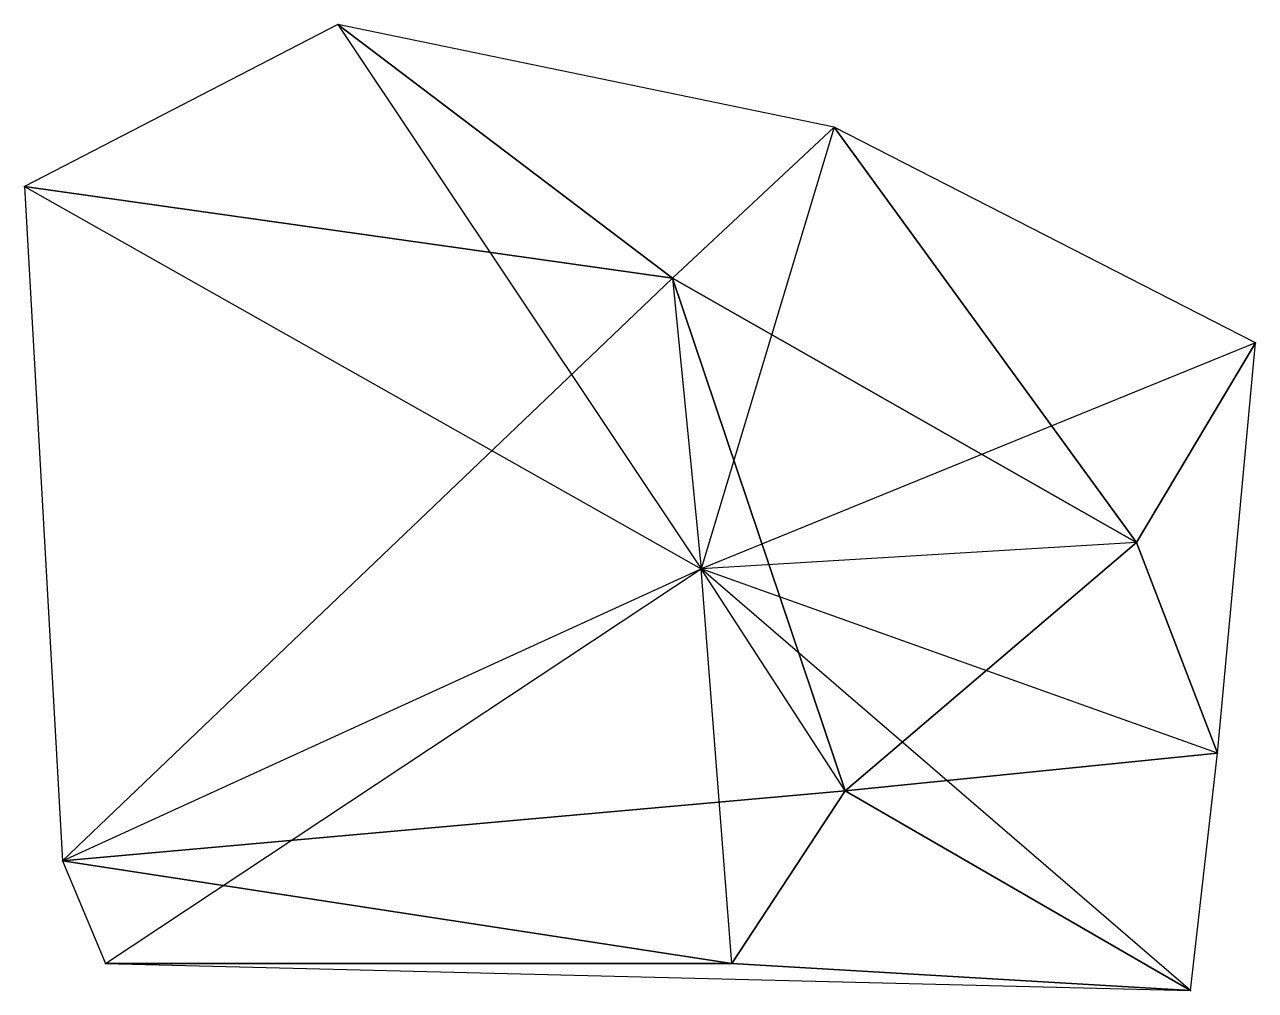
# Model space of a CAD drawing. Header units: millimetres. Extents: x -27.3 to -16.2, y -8.1 to 0.6.
import ezdxf

# ---------------------------------------------------------------- set-up
doc = ezdxf.new("R2010")
doc.units = ezdxf.units.MM

msp = doc.modelspace()

# ---------------------------------------------------------------- linework, layer by layer
at = {"color": 5}
for p in [(-24.484, 0.635, 1), (-20.001, -0.29, 1), (-27.31, -0.826, 1), (-21.463, -1.655, 1), (-16.2, -2.239, 1), (-17.272, -4.042, 1), (-26.969, -6.917, 1), (-26.579, -7.843, 1), (-16.541, -5.943, 1), (-16.785, -8.087, 1), (-20.927, -7.843, 1), (-19.904, -6.284, 1)]:
    msp.add_line(p, (-21.203, -4.278), dxfattribs=at)
at = {"color": 6}
for points in [[(-21.463, -1.655, 1), (-24.484, 0.635, 1), (-27.31, -0.826, 1)], [(-21.463, -1.655, 1), (-20.001, -0.29, 1), (-24.484, 0.635, 1)], [(-21.463, -1.655, 1), (-17.272, -4.042, 1), (-20.001, -0.29, 1)], [(-20.001, -0.29, 1), (-17.272, -4.042, 1), (-16.2, -2.239, 1)], [(-21.463, -1.655, 1), (-27.31, -0.826, 1), (-26.969, -6.917, 1)], [(-21.463, -1.655, 1), (-26.969, -6.917, 1), (-19.904, -6.284, 1)], [(-21.463, -1.655, 1), (-19.904, -6.284, 1), (-17.272, -4.042, 1)], [(-17.272, -4.042, 1), (-16.541, -5.943, 1), (-16.2, -2.239, 1)], [(-19.904, -6.284, 1), (-16.541, -5.943, 1), (-17.272, -4.042, 1)], [(-19.904, -6.284, 1), (-16.785, -8.087, 1), (-16.541, -5.943, 1)], [(-20.927, -7.843, 1), (-19.904, -6.284, 1), (-26.969, -6.917, 1)], [(-19.904, -6.284, 1), (-20.927, -7.843, 1), (-16.785, -8.087, 1)], [(-26.579, -7.843, 1), (-20.927, -7.843, 1), (-26.969, -6.917, 1)], [(-20.927, -7.843, 1), (-26.579, -7.843, 1), (-16.785, -8.087, 1)]]:
    msp.add_polyline3d(points, close=True, dxfattribs=at)
for p in [(-24.484, 0.635), (-20.001, -0.29), (-27.31, -0.826), (-21.463, -1.655), (-16.2, -2.239), (-17.272, -4.042), (-16.541, -5.943), (-19.904, -6.284), (-26.969, -6.917), (-26.579, -7.843), (-20.927, -7.843), (-16.785, -8.087)]:
    msp.add_point(p)

doc.saveas('drawing.dxf')
